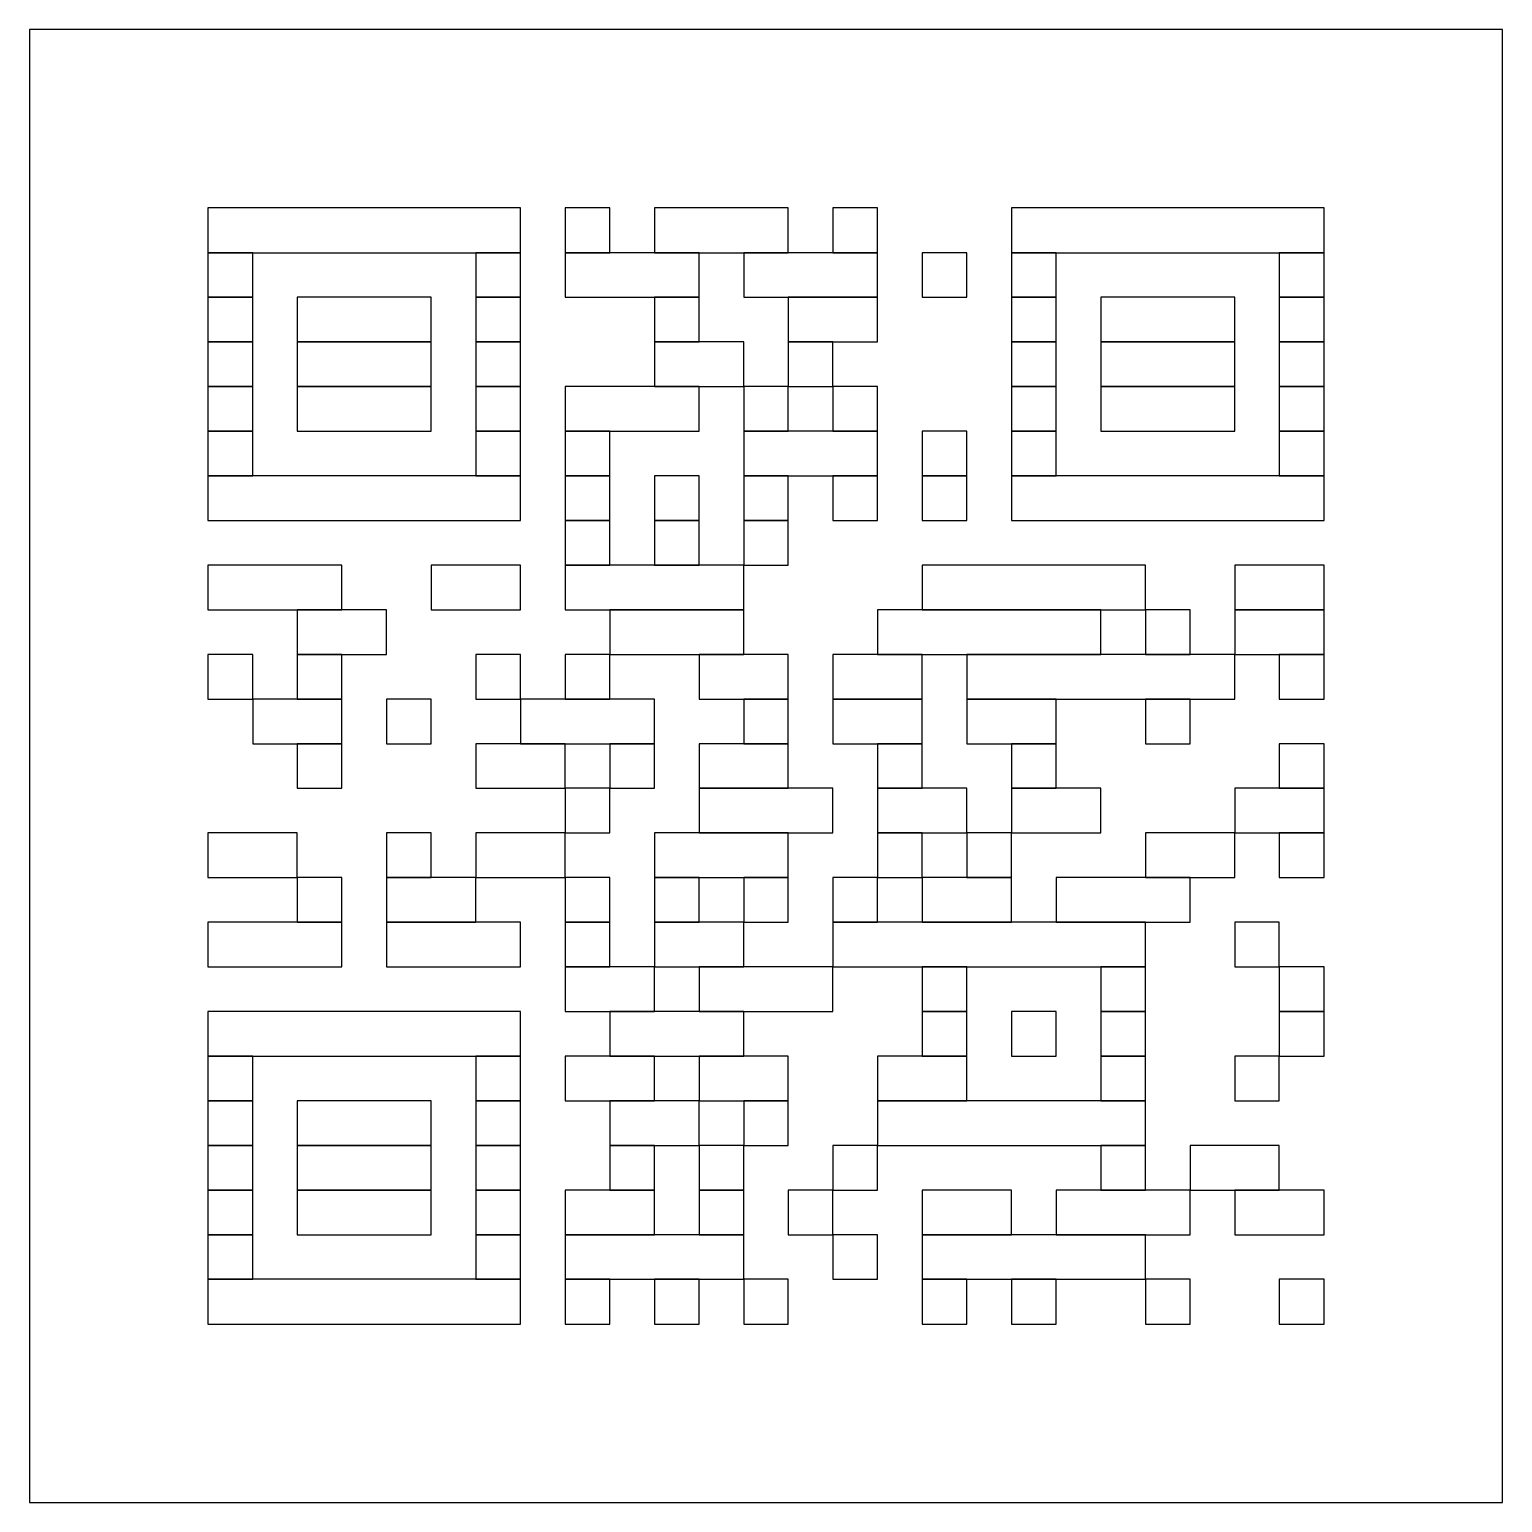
# Model space of a CAD drawing. Header units: metres. Extents: x 0 to 40, y 0 to 40.
import ezdxf

# ---------------------------------------------------------------- set-up
doc = ezdxf.new("R2010")
doc.units = ezdxf.units.M
doc.layers.add('QR_BORDER', color=1, linetype='Continuous')
doc.layers.add('QR_MODULES', color=7, linetype='Continuous')

msp = doc.modelspace()

# ---------------------------------------------------------------- linework, layer by layer
at = {"layer": 'QR_BORDER'}
msp.add_lwpolyline([(0, 0), (40, 0), (40, 40), (0, 40)], close=True, dxfattribs=at)
at = {"layer": 'QR_MODULES'}
for points in [[(4.848, 33.939), (13.333, 33.939), (13.333, 35.152), (4.848, 35.152)], [(14.545, 33.939), (15.758, 33.939), (15.758, 35.152), (14.545, 35.152)], [(16.97, 33.939), (20.606, 33.939), (20.606, 35.152), (16.97, 35.152)], [(21.818, 33.939), (23.03, 33.939), (23.03, 35.152), (21.818, 35.152)], [(26.667, 33.939), (35.152, 33.939), (35.152, 35.152), (26.667, 35.152)], [(4.848, 32.727), (6.061, 32.727), (6.061, 33.939), (4.848, 33.939)], [(12.121, 32.727), (13.333, 32.727), (13.333, 33.939), (12.121, 33.939)], [(14.545, 32.727), (18.182, 32.727), (18.182, 33.939), (14.545, 33.939)], [(19.394, 32.727), (23.03, 32.727), (23.03, 33.939), (19.394, 33.939)], [(24.242, 32.727), (25.455, 32.727), (25.455, 33.939), (24.242, 33.939)], [(26.667, 32.727), (27.879, 32.727), (27.879, 33.939), (26.667, 33.939)], [(33.939, 32.727), (35.152, 32.727), (35.152, 33.939), (33.939, 33.939)], [(4.848, 31.515), (6.061, 31.515), (6.061, 32.727), (4.848, 32.727)], [(7.273, 31.515), (10.909, 31.515), (10.909, 32.727), (7.273, 32.727)], [(12.121, 31.515), (13.333, 31.515), (13.333, 32.727), (12.121, 32.727)], [(16.97, 31.515), (18.182, 31.515), (18.182, 32.727), (16.97, 32.727)], [(20.606, 31.515), (23.03, 31.515), (23.03, 32.727), (20.606, 32.727)], [(26.667, 31.515), (27.879, 31.515), (27.879, 32.727), (26.667, 32.727)], [(29.091, 31.515), (32.727, 31.515), (32.727, 32.727), (29.091, 32.727)], [(33.939, 31.515), (35.152, 31.515), (35.152, 32.727), (33.939, 32.727)], [(4.848, 30.303), (6.061, 30.303), (6.061, 31.515), (4.848, 31.515)], [(7.273, 30.303), (10.909, 30.303), (10.909, 31.515), (7.273, 31.515)], [(12.121, 30.303), (13.333, 30.303), (13.333, 31.515), (12.121, 31.515)], [(16.97, 30.303), (19.394, 30.303), (19.394, 31.515), (16.97, 31.515)], [(20.606, 30.303), (21.818, 30.303), (21.818, 31.515), (20.606, 31.515)], [(26.667, 30.303), (27.879, 30.303), (27.879, 31.515), (26.667, 31.515)], [(29.091, 30.303), (32.727, 30.303), (32.727, 31.515), (29.091, 31.515)], [(33.939, 30.303), (35.152, 30.303), (35.152, 31.515), (33.939, 31.515)], [(4.848, 29.091), (6.061, 29.091), (6.061, 30.303), (4.848, 30.303)], [(7.273, 29.091), (10.909, 29.091), (10.909, 30.303), (7.273, 30.303)], [(12.121, 29.091), (13.333, 29.091), (13.333, 30.303), (12.121, 30.303)], [(14.545, 29.091), (18.182, 29.091), (18.182, 30.303), (14.545, 30.303)], [(19.394, 29.091), (20.606, 29.091), (20.606, 30.303), (19.394, 30.303)], [(21.818, 29.091), (23.03, 29.091), (23.03, 30.303), (21.818, 30.303)], [(26.667, 29.091), (27.879, 29.091), (27.879, 30.303), (26.667, 30.303)], [(29.091, 29.091), (32.727, 29.091), (32.727, 30.303), (29.091, 30.303)], [(33.939, 29.091), (35.152, 29.091), (35.152, 30.303), (33.939, 30.303)], [(4.848, 27.879), (6.061, 27.879), (6.061, 29.091), (4.848, 29.091)], [(12.121, 27.879), (13.333, 27.879), (13.333, 29.091), (12.121, 29.091)], [(14.545, 27.879), (15.758, 27.879), (15.758, 29.091), (14.545, 29.091)], [(19.394, 27.879), (23.03, 27.879), (23.03, 29.091), (19.394, 29.091)], [(24.242, 27.879), (25.455, 27.879), (25.455, 29.091), (24.242, 29.091)], [(26.667, 27.879), (27.879, 27.879), (27.879, 29.091), (26.667, 29.091)], [(33.939, 27.879), (35.152, 27.879), (35.152, 29.091), (33.939, 29.091)], [(4.848, 26.667), (13.333, 26.667), (13.333, 27.879), (4.848, 27.879)], [(14.545, 26.667), (15.758, 26.667), (15.758, 27.879), (14.545, 27.879)], [(16.97, 26.667), (18.182, 26.667), (18.182, 27.879), (16.97, 27.879)], [(19.394, 26.667), (20.606, 26.667), (20.606, 27.879), (19.394, 27.879)], [(21.818, 26.667), (23.03, 26.667), (23.03, 27.879), (21.818, 27.879)], [(24.242, 26.667), (25.455, 26.667), (25.455, 27.879), (24.242, 27.879)], [(26.667, 26.667), (35.152, 26.667), (35.152, 27.879), (26.667, 27.879)], [(14.545, 25.455), (15.758, 25.455), (15.758, 26.667), (14.545, 26.667)], [(16.97, 25.455), (18.182, 25.455), (18.182, 26.667), (16.97, 26.667)], [(19.394, 25.455), (20.606, 25.455), (20.606, 26.667), (19.394, 26.667)], [(4.848, 24.242), (8.485, 24.242), (8.485, 25.455), (4.848, 25.455)], [(10.909, 24.242), (13.333, 24.242), (13.333, 25.455), (10.909, 25.455)], [(14.545, 24.242), (19.394, 24.242), (19.394, 25.455), (14.545, 25.455)], [(24.242, 24.242), (30.303, 24.242), (30.303, 25.455), (24.242, 25.455)], [(32.727, 24.242), (35.152, 24.242), (35.152, 25.455), (32.727, 25.455)], [(7.273, 23.03), (9.697, 23.03), (9.697, 24.242), (7.273, 24.242)], [(15.758, 23.03), (19.394, 23.03), (19.394, 24.242), (15.758, 24.242)], [(23.03, 23.03), (29.091, 23.03), (29.091, 24.242), (23.03, 24.242)], [(30.303, 23.03), (31.515, 23.03), (31.515, 24.242), (30.303, 24.242)], [(32.727, 23.03), (35.152, 23.03), (35.152, 24.242), (32.727, 24.242)], [(4.848, 21.818), (6.061, 21.818), (6.061, 23.03), (4.848, 23.03)], [(7.273, 21.818), (8.485, 21.818), (8.485, 23.03), (7.273, 23.03)], [(12.121, 21.818), (13.333, 21.818), (13.333, 23.03), (12.121, 23.03)], [(14.545, 21.818), (15.758, 21.818), (15.758, 23.03), (14.545, 23.03)], [(18.182, 21.818), (20.606, 21.818), (20.606, 23.03), (18.182, 23.03)], [(21.818, 21.818), (24.242, 21.818), (24.242, 23.03), (21.818, 23.03)], [(25.455, 21.818), (32.727, 21.818), (32.727, 23.03), (25.455, 23.03)], [(33.939, 21.818), (35.152, 21.818), (35.152, 23.03), (33.939, 23.03)], [(6.061, 20.606), (8.485, 20.606), (8.485, 21.818), (6.061, 21.818)], [(9.697, 20.606), (10.909, 20.606), (10.909, 21.818), (9.697, 21.818)], [(13.333, 20.606), (16.97, 20.606), (16.97, 21.818), (13.333, 21.818)], [(19.394, 20.606), (20.606, 20.606), (20.606, 21.818), (19.394, 21.818)], [(21.818, 20.606), (24.242, 20.606), (24.242, 21.818), (21.818, 21.818)], [(25.455, 20.606), (27.879, 20.606), (27.879, 21.818), (25.455, 21.818)], [(30.303, 20.606), (31.515, 20.606), (31.515, 21.818), (30.303, 21.818)], [(7.273, 19.394), (8.485, 19.394), (8.485, 20.606), (7.273, 20.606)], [(12.121, 19.394), (14.545, 19.394), (14.545, 20.606), (12.121, 20.606)], [(15.758, 19.394), (16.97, 19.394), (16.97, 20.606), (15.758, 20.606)], [(18.182, 19.394), (20.606, 19.394), (20.606, 20.606), (18.182, 20.606)], [(23.03, 19.394), (24.242, 19.394), (24.242, 20.606), (23.03, 20.606)], [(26.667, 19.394), (27.879, 19.394), (27.879, 20.606), (26.667, 20.606)], [(33.939, 19.394), (35.152, 19.394), (35.152, 20.606), (33.939, 20.606)], [(14.545, 18.182), (15.758, 18.182), (15.758, 19.394), (14.545, 19.394)], [(18.182, 18.182), (21.818, 18.182), (21.818, 19.394), (18.182, 19.394)], [(23.03, 18.182), (25.455, 18.182), (25.455, 19.394), (23.03, 19.394)], [(26.667, 18.182), (29.091, 18.182), (29.091, 19.394), (26.667, 19.394)], [(32.727, 18.182), (35.152, 18.182), (35.152, 19.394), (32.727, 19.394)], [(4.848, 16.97), (7.273, 16.97), (7.273, 18.182), (4.848, 18.182)], [(9.697, 16.97), (10.909, 16.97), (10.909, 18.182), (9.697, 18.182)], [(12.121, 16.97), (14.545, 16.97), (14.545, 18.182), (12.121, 18.182)], [(16.97, 16.97), (20.606, 16.97), (20.606, 18.182), (16.97, 18.182)], [(23.03, 16.97), (24.242, 16.97), (24.242, 18.182), (23.03, 18.182)], [(25.455, 16.97), (26.667, 16.97), (26.667, 18.182), (25.455, 18.182)], [(30.303, 16.97), (32.727, 16.97), (32.727, 18.182), (30.303, 18.182)], [(33.939, 16.97), (35.152, 16.97), (35.152, 18.182), (33.939, 18.182)], [(7.273, 15.758), (8.485, 15.758), (8.485, 16.97), (7.273, 16.97)], [(9.697, 15.758), (12.121, 15.758), (12.121, 16.97), (9.697, 16.97)], [(14.545, 15.758), (15.758, 15.758), (15.758, 16.97), (14.545, 16.97)], [(16.97, 15.758), (18.182, 15.758), (18.182, 16.97), (16.97, 16.97)], [(19.394, 15.758), (20.606, 15.758), (20.606, 16.97), (19.394, 16.97)], [(21.818, 15.758), (23.03, 15.758), (23.03, 16.97), (21.818, 16.97)], [(24.242, 15.758), (26.667, 15.758), (26.667, 16.97), (24.242, 16.97)], [(27.879, 15.758), (31.515, 15.758), (31.515, 16.97), (27.879, 16.97)], [(4.848, 14.545), (8.485, 14.545), (8.485, 15.758), (4.848, 15.758)], [(9.697, 14.545), (13.333, 14.545), (13.333, 15.758), (9.697, 15.758)], [(14.545, 14.545), (15.758, 14.545), (15.758, 15.758), (14.545, 15.758)], [(16.97, 14.545), (19.394, 14.545), (19.394, 15.758), (16.97, 15.758)], [(21.818, 14.545), (30.303, 14.545), (30.303, 15.758), (21.818, 15.758)], [(32.727, 14.545), (33.939, 14.545), (33.939, 15.758), (32.727, 15.758)], [(14.545, 13.333), (16.97, 13.333), (16.97, 14.545), (14.545, 14.545)], [(18.182, 13.333), (21.818, 13.333), (21.818, 14.545), (18.182, 14.545)], [(24.242, 13.333), (25.455, 13.333), (25.455, 14.545), (24.242, 14.545)], [(29.091, 13.333), (30.303, 13.333), (30.303, 14.545), (29.091, 14.545)], [(33.939, 13.333), (35.152, 13.333), (35.152, 14.545), (33.939, 14.545)], [(4.848, 12.121), (13.333, 12.121), (13.333, 13.333), (4.848, 13.333)], [(15.758, 12.121), (19.394, 12.121), (19.394, 13.333), (15.758, 13.333)], [(24.242, 12.121), (25.455, 12.121), (25.455, 13.333), (24.242, 13.333)], [(26.667, 12.121), (27.879, 12.121), (27.879, 13.333), (26.667, 13.333)], [(29.091, 12.121), (30.303, 12.121), (30.303, 13.333), (29.091, 13.333)], [(33.939, 12.121), (35.152, 12.121), (35.152, 13.333), (33.939, 13.333)], [(4.848, 10.909), (6.061, 10.909), (6.061, 12.121), (4.848, 12.121)], [(12.121, 10.909), (13.333, 10.909), (13.333, 12.121), (12.121, 12.121)], [(14.545, 10.909), (16.97, 10.909), (16.97, 12.121), (14.545, 12.121)], [(18.182, 10.909), (20.606, 10.909), (20.606, 12.121), (18.182, 12.121)], [(23.03, 10.909), (25.455, 10.909), (25.455, 12.121), (23.03, 12.121)], [(29.091, 10.909), (30.303, 10.909), (30.303, 12.121), (29.091, 12.121)], [(32.727, 10.909), (33.939, 10.909), (33.939, 12.121), (32.727, 12.121)], [(4.848, 9.697), (6.061, 9.697), (6.061, 10.909), (4.848, 10.909)], [(7.273, 9.697), (10.909, 9.697), (10.909, 10.909), (7.273, 10.909)], [(12.121, 9.697), (13.333, 9.697), (13.333, 10.909), (12.121, 10.909)], [(15.758, 9.697), (18.182, 9.697), (18.182, 10.909), (15.758, 10.909)], [(19.394, 9.697), (20.606, 9.697), (20.606, 10.909), (19.394, 10.909)], [(23.03, 9.697), (30.303, 9.697), (30.303, 10.909), (23.03, 10.909)], [(4.848, 8.485), (6.061, 8.485), (6.061, 9.697), (4.848, 9.697)], [(7.273, 8.485), (10.909, 8.485), (10.909, 9.697), (7.273, 9.697)], [(12.121, 8.485), (13.333, 8.485), (13.333, 9.697), (12.121, 9.697)], [(15.758, 8.485), (16.97, 8.485), (16.97, 9.697), (15.758, 9.697)], [(18.182, 8.485), (19.394, 8.485), (19.394, 9.697), (18.182, 9.697)], [(21.818, 8.485), (23.03, 8.485), (23.03, 9.697), (21.818, 9.697)], [(29.091, 8.485), (30.303, 8.485), (30.303, 9.697), (29.091, 9.697)], [(31.515, 8.485), (33.939, 8.485), (33.939, 9.697), (31.515, 9.697)], [(4.848, 7.273), (6.061, 7.273), (6.061, 8.485), (4.848, 8.485)], [(7.273, 7.273), (10.909, 7.273), (10.909, 8.485), (7.273, 8.485)], [(12.121, 7.273), (13.333, 7.273), (13.333, 8.485), (12.121, 8.485)], [(14.545, 7.273), (16.97, 7.273), (16.97, 8.485), (14.545, 8.485)], [(18.182, 7.273), (19.394, 7.273), (19.394, 8.485), (18.182, 8.485)], [(20.606, 7.273), (21.818, 7.273), (21.818, 8.485), (20.606, 8.485)], [(24.242, 7.273), (26.667, 7.273), (26.667, 8.485), (24.242, 8.485)], [(27.879, 7.273), (31.515, 7.273), (31.515, 8.485), (27.879, 8.485)], [(32.727, 7.273), (35.152, 7.273), (35.152, 8.485), (32.727, 8.485)], [(4.848, 6.061), (6.061, 6.061), (6.061, 7.273), (4.848, 7.273)], [(12.121, 6.061), (13.333, 6.061), (13.333, 7.273), (12.121, 7.273)], [(14.545, 6.061), (19.394, 6.061), (19.394, 7.273), (14.545, 7.273)], [(21.818, 6.061), (23.03, 6.061), (23.03, 7.273), (21.818, 7.273)], [(24.242, 6.061), (30.303, 6.061), (30.303, 7.273), (24.242, 7.273)], [(4.848, 4.848), (13.333, 4.848), (13.333, 6.061), (4.848, 6.061)], [(14.545, 4.848), (15.758, 4.848), (15.758, 6.061), (14.545, 6.061)], [(16.97, 4.848), (18.182, 4.848), (18.182, 6.061), (16.97, 6.061)], [(19.394, 4.848), (20.606, 4.848), (20.606, 6.061), (19.394, 6.061)], [(24.242, 4.848), (25.455, 4.848), (25.455, 6.061), (24.242, 6.061)], [(26.667, 4.848), (27.879, 4.848), (27.879, 6.061), (26.667, 6.061)], [(30.303, 4.848), (31.515, 4.848), (31.515, 6.061), (30.303, 6.061)], [(33.939, 4.848), (35.152, 4.848), (35.152, 6.061), (33.939, 6.061)]]:
    msp.add_lwpolyline(points, close=True, dxfattribs=at)

doc.saveas('drawing.dxf')
